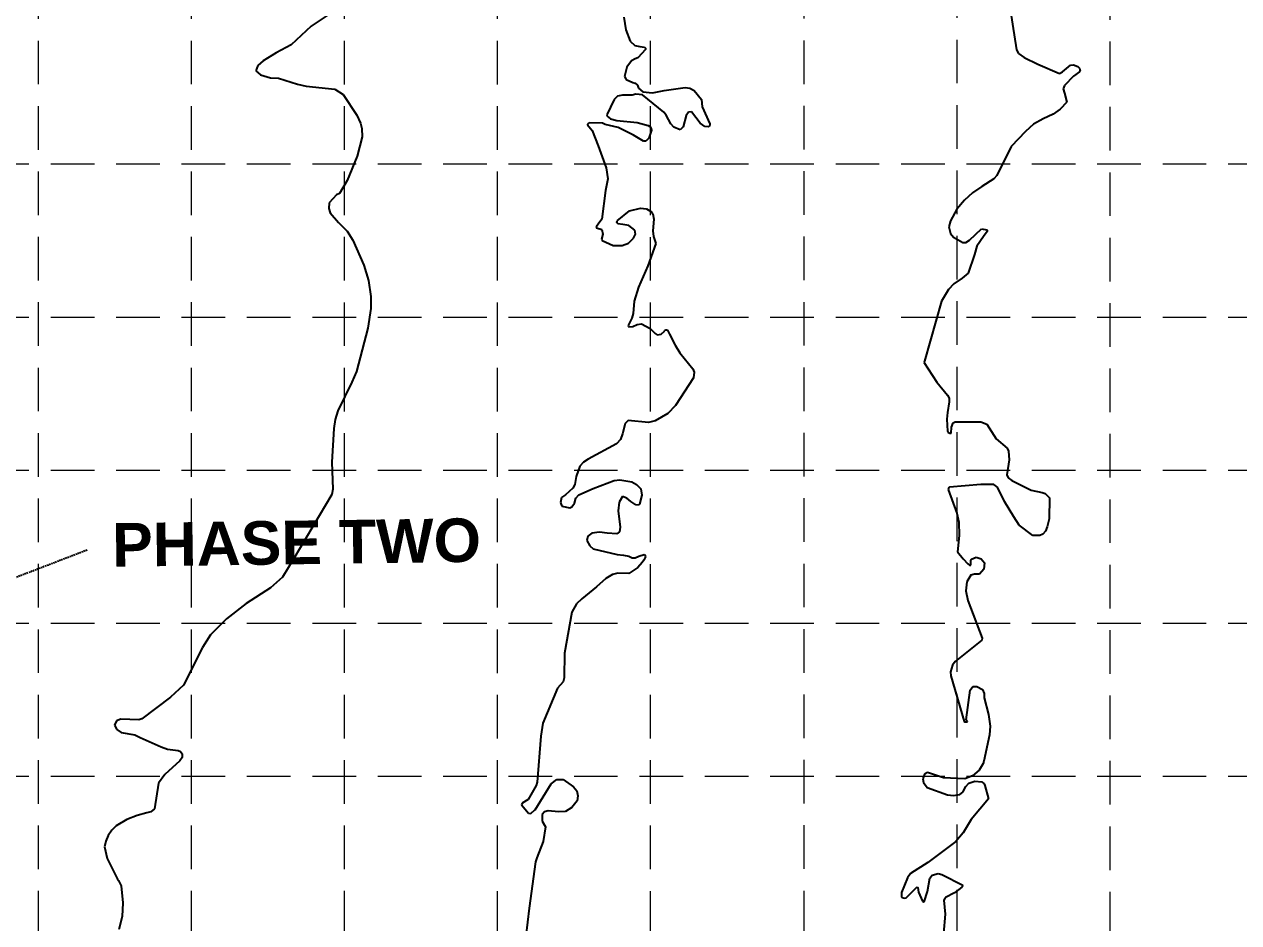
# Model space of a CAD drawing. Header units: inches. Extents: x 2520351 to 2523325, y 7106287 to 7111535.
# Drawn here: x 2521878.9 to 2522296.7, y 7107187.1 to 7107496.2 of the extents above; entities that cross this region are included whole.
import ezdxf

# ---------------------------------------------------------------- set-up
doc = ezdxf.new("R2010")
doc.units = ezdxf.units.IN
doc.header["$MEASUREMENT"] = 0
for name, pattern in [('DASHED', [0.75, 0.5, -0.25]), ('HIDDEN', [0.375, 0.25, -0.125]), ('XSITE-SC$0$DASHED1', [0.5, 0.375, -0.125])]:
    doc.linetypes.add(name, pattern=pattern)
for name, color, linetype in [('CONTOURS', 35, 'Continuous'), ('GRID', 254, 'DASHED'), ('XSITE-SC$0$PHASELINE', 6, 'XSITE-SC$0$DASHED1')]:
    doc.layers.add(name, color=color, linetype=linetype)
doc.styles.get("Standard").update_dxf_attribs({"font": 'ARIALBD.TTF'})

msp = doc.modelspace()

# ---------------------------------------------------------------- linework, layer by layer
at = {"layer": 'CONTOURS'}
for p, q in [((2522217.49, 7107505.19, 713), (2522220.22, 7107487.37, 713)), ((2521984.11, 7107499.89, 715), (2521977.6, 7107495.54, 715)), ((2522085.15, 7107498.65, 714), (2522085.88, 7107494.24, 714)), ((2521977.6, 7107495.54, 715), (2521970.79, 7107489.11, 715)), ((2522085.88, 7107494.24, 714), (2522087.35, 7107490.39, 714)), ((2521970.79, 7107489.11, 715), (2521965.56, 7107486.31, 715)), ((2522087.35, 7107490.39, 714), (2522088.99, 7107488.91, 714)), ((2522088.99, 7107488.91, 714), (2522090.64, 7107488.55, 714)), ((2522092.64, 7107487.48, 714), (2522090.03, 7107484.59, 714)), ((2522090.64, 7107488.55, 714), (2522092.3, 7107488.3, 714)), ((2522092.3, 7107488.3, 714), (2522092.63, 7107487.96, 714)), ((2522092.63, 7107487.96, 714), (2522092.64, 7107487.48, 714)), ((2521961.13, 7107483.58, 715), (2521959.31, 7107481.98, 715)), ((2521965.56, 7107486.31, 715), (2521961.13, 7107483.58, 715)), ((2522087.85, 7107483.54, 714), (2522086.22, 7107481.45, 714)), ((2522089.09, 7107484.24, 714), (2522087.85, 7107483.54, 714)), ((2522090.03, 7107484.59, 714), (2522089.09, 7107484.24, 714)), ((2522220.22, 7107487.37, 713), (2522220.99, 7107486.12, 713)), ((2522220.99, 7107486.12, 713), (2522222.89, 7107484.75, 713)), ((2522222.89, 7107484.75, 713), (2522227.57, 7107482.48, 713)), ((2521959.31, 7107481.98, 715), (2521958.58, 7107480.18, 715)), ((2521958.58, 7107480.18, 715), (2521960.18, 7107478.81, 715)), ((2522086.22, 7107481.45, 714), (2522085.44, 7107478.23, 714)), ((2522227.57, 7107482.48, 713), (2522235.05, 7107479.27, 713)), ((2522235.05, 7107479.27, 713), (2522236.07, 7107479.76, 713)), ((2522236.07, 7107479.76, 713), (2522238.81, 7107482.04, 713)), ((2522238.81, 7107482.04, 713), (2522239.9, 7107482.23, 713)), ((2522241.89, 7107479.75, 713), (2522239.81, 7107478.28, 713)), ((2522239.9, 7107482.23, 713), (2522241.4, 7107481.66, 713)), ((2522241.4, 7107481.66, 713), (2522241.91, 7107481.11, 713)), ((2522242.11, 7107480.15, 713), (2522241.89, 7107479.75, 713)), ((2522241.91, 7107481.11, 713), (2522242.11, 7107480.15, 713)), ((2521960.18, 7107478.81, 715), (2521963.67, 7107477.77, 715)), ((2521963.67, 7107477.77, 715), (2521966.36, 7107477.63, 715)), ((2521966.36, 7107477.63, 715), (2521972.9, 7107475.58, 715)), ((2521972.9, 7107475.58, 715), (2521975.85, 7107474.86, 715)), ((2522085.44, 7107478.23, 714), (2522086.01, 7107477.11, 714)), ((2522086.01, 7107477.11, 714), (2522088.28, 7107476.17, 714)), ((2522088.28, 7107476.17, 714), (2522089.03, 7107475.91, 714)), ((2522089.03, 7107475.91, 714), (2522089.84, 7107475.23, 714)), ((2522089.84, 7107475.23, 714), (2522090.22, 7107474.16, 714)), ((2522236.73, 7107475.1, 713), (2522236.35, 7107473.96, 713)), ((2522239.81, 7107478.28, 713), (2522236.73, 7107475.1, 713)), ((2521975.85, 7107474.86, 715), (2521985.71, 7107473.89, 715)), ((2521985.71, 7107473.89, 715), (2521988.58, 7107471.98, 715)), ((2521988.58, 7107471.98, 715), (2521993.38, 7107464.88, 715)), ((2522083.05, 7107471.46, 714), (2522081.89, 7107470.29, 714)), ((2522084.68, 7107471.81, 714), (2522083.05, 7107471.46, 714)), ((2522088.06, 7107471.78, 714), (2522084.68, 7107471.81, 714)), ((2522089.36, 7107472.16, 714), (2522088.06, 7107471.78, 714)), ((2522091.64, 7107471.92, 714), (2522089.36, 7107472.16, 714)), ((2522090.22, 7107474.16, 714), (2522091.7, 7107472.93, 714)), ((2522098.98, 7107465.91, 714), (2522091.64, 7107471.92, 714)), ((2522091.7, 7107472.93, 714), (2522095.09, 7107472.55, 714)), ((2522095.09, 7107472.55, 714), (2522099.05, 7107473.42, 714)), ((2522099.05, 7107473.42, 714), (2522106.26, 7107474.41, 714)), ((2522106.26, 7107474.41, 714), (2522107.9, 7107474.23, 714)), ((2522107.9, 7107474.23, 714), (2522109.33, 7107473.39, 714)), ((2522109.33, 7107473.39, 714), (2522111.87, 7107470.24, 714)), ((2522236.35, 7107473.96, 713), (2522236.73, 7107472.51, 713)), ((2522236.73, 7107472.51, 713), (2522237.61, 7107469.33, 713)), ((2522081.89, 7107470.29, 714), (2522079.28, 7107465.04, 714)), ((2522111.87, 7107470.24, 714), (2522112.1, 7107467.73, 714)), ((2522112.1, 7107467.73, 714), (2522114.8, 7107461.93, 714)), ((2522235.22, 7107466.91, 713), (2522232.87, 7107465.25, 713)), ((2522237.61, 7107469.33, 713), (2522235.22, 7107466.91, 713)), ((2521993.38, 7107464.88, 715), (2521994.63, 7107462.19, 715)), ((2522079.28, 7107465.04, 714), (2522079.39, 7107464.6, 714)), ((2522079.39, 7107464.6, 714), (2522080.59, 7107463.66, 714)), ((2522080.59, 7107463.66, 714), (2522082.75, 7107463.09, 714)), ((2522082.75, 7107463.09, 714), (2522089.71, 7107462.35, 714)), ((2522099.74, 7107464.89, 714), (2522098.98, 7107465.91, 714)), ((2522101.33, 7107461.95, 714), (2522099.74, 7107464.89, 714)), ((2522106.66, 7107464.74, 714), (2522105.64, 7107460.83, 714)), ((2522107.37, 7107465.9, 714), (2522106.66, 7107464.74, 714)), ((2522108.47, 7107466.01, 714), (2522107.37, 7107465.9, 714)), ((2522111.42, 7107462.17, 714), (2522108.47, 7107466.01, 714)), ((2522229.45, 7107463.58, 713), (2522226.15, 7107461.76, 713)), ((2522232.87, 7107465.25, 713), (2522229.45, 7107463.58, 713)), ((2521994.63, 7107462.19, 715), (2521995.1, 7107460.27, 715)), ((2521995.1, 7107460.27, 715), (2521995.16, 7107457.43, 715)), ((2522072.73, 7107461.83, 714), (2522072.72, 7107461.53, 714)), ((2522072.72, 7107461.53, 714), (2522074.31, 7107459.63, 714)), ((2522072.94, 7107462.06, 714), (2522072.73, 7107461.83, 714)), ((2522073.29, 7107462.22, 714), (2522072.94, 7107462.06, 714)), ((2522077.87, 7107462.09, 714), (2522073.29, 7107462.22, 714)), ((2522074.31, 7107459.63, 714), (2522076.3, 7107454.4, 714)), ((2522078.71, 7107461.65, 714), (2522077.87, 7107462.09, 714)), ((2522083.18, 7107460.64, 714), (2522078.71, 7107461.65, 714)), ((2522088.56, 7107457.99, 714), (2522083.18, 7107460.64, 714)), ((2522089.71, 7107462.35, 714), (2522093.6, 7107461.35, 714)), ((2522093.6, 7107461.35, 714), (2522094.45, 7107460.76, 714)), ((2522094.74, 7107459.77, 714), (2522093.79, 7107456.95, 714)), ((2522094.45, 7107460.76, 714), (2522094.74, 7107459.77, 714)), ((2522102.43, 7107460.79, 714), (2522101.33, 7107461.95, 714)), ((2522104.59, 7107459.82, 714), (2522102.43, 7107460.79, 714)), ((2522105.64, 7107460.83, 714), (2522104.59, 7107459.82, 714)), ((2522113.04, 7107460.99, 714), (2522111.42, 7107462.17, 714)), ((2522114.22, 7107460.85, 714), (2522113.04, 7107460.99, 714)), ((2522114.78, 7107461.33, 714), (2522114.22, 7107460.85, 714)), ((2522114.8, 7107461.93, 714), (2522114.78, 7107461.33, 714)), ((2522223.3, 7107459.3, 713), (2522218.47, 7107454.13, 713)), ((2522226.15, 7107461.76, 713), (2522223.3, 7107459.3, 713)), ((2521995.16, 7107457.43, 715), (2521993.49, 7107450.75, 715)), ((2522076.3, 7107454.4, 714), (2522079.12, 7107446.72, 714)), ((2522091.98, 7107455.9, 714), (2522088.56, 7107457.99, 714)), ((2522092.76, 7107455.98, 714), (2522091.98, 7107455.9, 714)), ((2522093.79, 7107456.95, 714), (2522092.76, 7107455.98, 714)), ((2522218.47, 7107454.13, 713), (2522213.47, 7107444.14, 713)), ((2521993.49, 7107450.75, 715), (2521989.95, 7107442.45, 715)), ((2522079.12, 7107446.72, 714), (2522079.7, 7107443.04, 714)), ((2521989.95, 7107442.45, 715), (2521987.32, 7107437.93, 715)), ((2522079.7, 7107443.04, 714), (2522078.87, 7107438.93, 714)), ((2522212.47, 7107442.98, 713), (2522208.32, 7107440.38, 713)), ((2522213.47, 7107444.14, 713), (2522212.47, 7107442.98, 713)), ((2521986.39, 7107437.45, 715), (2521983.8, 7107434.76, 715)), ((2521987.32, 7107437.93, 715), (2521986.39, 7107437.45, 715)), ((2522078.87, 7107438.93, 714), (2522077.61, 7107429.16, 714)), ((2522205.14, 7107438.23, 713), (2522202.33, 7107435.61, 713)), ((2522208.32, 7107440.38, 713), (2522205.14, 7107438.23, 713)), ((2521983.8, 7107434.76, 715), (2521983.67, 7107432.73, 715)), ((2522202.33, 7107435.61, 713), (2522199.68, 7107432.59, 713)), ((2521983.67, 7107432.73, 715), (2521984.18, 7107431.25, 715)), ((2521984.18, 7107431.25, 715), (2521987.01, 7107427.98, 715)), ((2522077.61, 7107429.16, 714), (2522076.36, 7107427.43, 714)), ((2522082.92, 7107428.49, 714), (2522087.13, 7107431.94, 714)), ((2522087.13, 7107431.94, 714), (2522090.92, 7107432.89, 714)), ((2522090.92, 7107432.89, 714), (2522092.92, 7107432.64, 714)), ((2522092.92, 7107432.64, 714), (2522094.64, 7107431.63, 714)), ((2522094.64, 7107431.63, 714), (2522095.2, 7107430.92, 714)), ((2522095.54, 7107429.07, 714), (2522095.14, 7107425.16, 714)), ((2522095.2, 7107430.92, 714), (2522095.54, 7107429.07, 714)), ((2522199.68, 7107432.59, 713), (2522197.56, 7107428.56, 713)), ((2521987.01, 7107427.98, 715), (2521990.01, 7107424.98, 715)), ((2521990.01, 7107424.98, 715), (2521991.96, 7107421.88, 715)), ((2522075.72, 7107426.58, 714), (2522075.67, 7107426.41, 714)), ((2522075.67, 7107426.41, 714), (2522075.68, 7107426.28, 714)), ((2522075.68, 7107426.28, 714), (2522075.77, 7107426.17, 714)), ((2522076.36, 7107427.43, 714), (2522075.72, 7107426.58, 714)), ((2522075.77, 7107426.17, 714), (2522077.63, 7107425.6, 714)), ((2522077.63, 7107425.6, 714), (2522077.98, 7107423.92, 714)), ((2522082.76, 7107427.95, 714), (2522082.92, 7107428.49, 714)), ((2522083.13, 7107427.52, 714), (2522082.76, 7107427.95, 714)), ((2522084.88, 7107427.25, 714), (2522083.13, 7107427.52, 714)), ((2522086.95, 7107426.98, 714), (2522084.88, 7107427.25, 714)), ((2522088.93, 7107425.29, 714), (2522086.95, 7107426.98, 714)), ((2522089.18, 7107423.96, 714), (2522088.93, 7107425.29, 714)), ((2522095.14, 7107425.16, 714), (2522095.39, 7107423.21, 714)), ((2522197.56, 7107428.56, 713), (2522196.96, 7107426.45, 713)), ((2522196.96, 7107426.45, 713), (2522197.5, 7107424.21, 713)), ((2522204.12, 7107421.93, 713), (2522208.16, 7107425.76, 713)), ((2522208.16, 7107425.76, 713), (2522209.99, 7107425.47, 713)), ((2522210.21, 7107424.87, 713), (2522208.92, 7107423.11, 713)), ((2522209.99, 7107425.47, 713), (2522210.21, 7107425.21, 713)), ((2522210.21, 7107425.21, 713), (2522210.21, 7107424.87, 713)), ((2521991.96, 7107421.88, 715), (2521995.7, 7107413.33, 715)), ((2522077.98, 7107423.92, 714), (2522077.55, 7107422.28, 714)), ((2522077.55, 7107422.28, 714), (2522077.73, 7107421.82, 714)), ((2522077.73, 7107421.82, 714), (2522081.55, 7107420.07, 714)), ((2522084.55, 7107420.06, 714), (2522086.83, 7107420.85, 714)), ((2522086.83, 7107420.85, 714), (2522088.53, 7107422.57, 714)), ((2522088.53, 7107422.57, 714), (2522089.18, 7107423.96, 714)), ((2522096.22, 7107420.71, 714), (2522093.48, 7107413.09, 714)), ((2522095.39, 7107423.21, 714), (2522096.22, 7107420.71, 714)), ((2522197.5, 7107424.21, 713), (2522198.59, 7107422.96, 713)), ((2522198.59, 7107422.96, 713), (2522201.79, 7107421.09, 713)), ((2522201.79, 7107421.09, 713), (2522202.78, 7107421.1, 713)), ((2522202.78, 7107421.1, 713), (2522204.12, 7107421.93, 713)), ((2522208.92, 7107423.11, 713), (2522206.59, 7107419.81, 713)), ((2522081.55, 7107420.07, 714), (2522084.55, 7107420.06, 714)), ((2522205.78, 7107416.95, 713), (2522203.57, 7107410.56, 713)), ((2522206.59, 7107419.81, 713), (2522205.78, 7107416.95, 713)), ((2521995.7, 7107413.33, 715), (2521997.34, 7107407.98, 715)), ((2522093.48, 7107413.09, 714), (2522090.28, 7107405.73, 714)), ((2522201.59, 7107408.78, 713), (2522198.72, 7107406.84, 713)), ((2522203.57, 7107410.56, 713), (2522201.59, 7107408.78, 713)), ((2521997.34, 7107407.98, 715), (2521998.16, 7107402.46, 715)), ((2522090.28, 7107405.73, 714), (2522088.75, 7107400.96, 714)), ((2522196.89, 7107404.97, 713), (2522194.41, 7107400.86, 713)), ((2522198.72, 7107406.84, 713), (2522196.89, 7107404.97, 713)), ((2521998.16, 7107402.46, 715), (2521998.17, 7107398.39, 715)), ((2522088.75, 7107400.96, 714), (2522088.35, 7107396.67, 714)), ((2522194.41, 7107400.86, 713), (2522188.6, 7107380.3, 713)), ((2521998.17, 7107398.39, 715), (2521997.12, 7107391.62, 715)), ((2522088.35, 7107396.67, 714), (2522087.98, 7107395.1, 714)), ((2521997.12, 7107391.62, 715), (2521993.17, 7107376.71, 715)), ((2522086.74, 7107392.77, 714), (2522086.69, 7107392.47, 714)), ((2522086.69, 7107392.47, 714), (2522086.74, 7107392.23, 714)), ((2522087.98, 7107395.1, 714), (2522086.74, 7107392.77, 714)), ((2522086.74, 7107392.23, 714), (2522086.94, 7107392.09, 714)), ((2522086.94, 7107392.09, 714), (2522088.26, 7107392.17, 714)), ((2522088.26, 7107392.17, 714), (2522089.77, 7107392.89, 714)), ((2522089.77, 7107392.89, 714), (2522091.23, 7107393.16, 714)), ((2522091.23, 7107393.16, 714), (2522094.2, 7107391.55, 714)), ((2522094.2, 7107391.55, 714), (2522095.94, 7107389.84, 714)), ((2522095.94, 7107389.84, 714), (2522096.66, 7107389.34, 714)), ((2522096.66, 7107389.34, 714), (2522097.99, 7107389.57, 714)), ((2522097.99, 7107389.57, 714), (2522099.17, 7107390.63, 714)), ((2522099.17, 7107390.63, 714), (2522099.22, 7107390.68, 714)), ((2522099.22, 7107390.68, 714), (2522099.26, 7107390.72, 714)), ((2522099.26, 7107390.72, 714), (2522099.31, 7107390.76, 714)), ((2522099.31, 7107390.76, 714), (2522099.66, 7107390.99, 714)), ((2522099.66, 7107390.99, 714), (2522100.03, 7107391.05, 714)), ((2522100.03, 7107391.05, 714), (2522100.19, 7107390.95, 714)), ((2522100.19, 7107390.95, 714), (2522100.86, 7107389.52, 714)), ((2522100.86, 7107389.52, 714), (2522102.81, 7107385.75, 714)), ((2522102.81, 7107385.75, 714), (2522104.48, 7107383.1, 714)), ((2522104.48, 7107383.1, 714), (2522108.96, 7107377.6, 714)), ((2522188.46, 7107380.03, 713), (2522188.43, 7107379.91, 713)), ((2522188.43, 7107379.91, 713), (2522192.84, 7107373.04, 713)), ((2522188.5, 7107380.12, 713), (2522188.46, 7107380.03, 713)), ((2522188.6, 7107380.3, 713), (2522188.5, 7107380.12, 713)), ((2521993.17, 7107376.71, 715), (2521991.6, 7107372.99, 715)), ((2522108.96, 7107377.6, 714), (2522109.37, 7107376.51, 714)), ((2522109.37, 7107376.51, 714), (2522109.16, 7107374.55, 714)), ((2521991.6, 7107372.99, 715), (2521986.82, 7107363.14, 715)), ((2522109.16, 7107374.55, 714), (2522103, 7107365.02, 714)), ((2522192.84, 7107373.04, 713), (2522196.51, 7107368.59, 713)), ((2522196.51, 7107368.59, 713), (2522197.07, 7107367.51, 713)), ((2522197.07, 7107367.51, 713), (2522197.14, 7107366.29, 713)), ((2521986.82, 7107363.14, 715), (2521986.32, 7107361.66, 715)), ((2522100.26, 7107362.26, 714), (2522095.97, 7107359.7, 714)), ((2522103, 7107365.02, 714), (2522100.26, 7107362.26, 714)), ((2522196.51, 7107362.65, 713), (2522196.27, 7107360.29, 713)), ((2522197.14, 7107366.29, 713), (2522196.51, 7107362.65, 713)), ((2521985.91, 7107360.16, 715), (2521985.47, 7107357.09, 715)), ((2521986.32, 7107361.66, 715), (2521985.91, 7107360.16, 715)), ((2522085.65, 7107358.83, 714), (2522084.71, 7107355.3, 714)), ((2522086.65, 7107359.84, 714), (2522085.65, 7107358.83, 714)), ((2522093.7, 7107359.13, 714), (2522086.65, 7107359.84, 714)), ((2522095.97, 7107359.7, 714), (2522093.7, 7107359.13, 714)), ((2522196.27, 7107360.29, 713), (2522196.54, 7107356.15, 713)), ((2522197.85, 7107357.52, 713), (2522198.49, 7107359, 713)), ((2522198.49, 7107359, 713), (2522199.15, 7107359.39, 713)), ((2522199.15, 7107359.39, 713), (2522208.03, 7107359.45, 713)), ((2522208.03, 7107359.45, 713), (2522210.02, 7107358.54, 713)), ((2522210.02, 7107358.54, 713), (2522213.22, 7107353.58, 713)), ((2521985.47, 7107357.09, 715), (2521984.71, 7107345.51, 715)), ((2522084.71, 7107355.3, 714), (2522084.05, 7107353.27, 714)), ((2522196.54, 7107356.15, 713), (2522196.76, 7107355.69, 713)), ((2522196.76, 7107355.69, 713), (2522197.66, 7107355.43, 713)), ((2522197.66, 7107355.43, 713), (2522197.78, 7107355.47, 713)), ((2522197.78, 7107355.47, 713), (2522197.85, 7107357.52, 713)), ((2522082.65, 7107351.78, 714), (2522072.91, 7107346.51, 714)), ((2522084.05, 7107353.27, 714), (2522082.65, 7107351.78, 714)), ((2522213.22, 7107353.58, 713), (2522217.01, 7107350.31, 713)), ((2522217.01, 7107350.31, 713), (2522217.5, 7107349.25, 713)), ((2521984.71, 7107345.51, 715), (2521985.07, 7107336.21, 715)), ((2522071.26, 7107345.52, 714), (2522070.05, 7107344.16, 714)), ((2522072.91, 7107346.51, 714), (2522071.26, 7107345.52, 714)), ((2522217.75, 7107346.34, 713), (2522216.91, 7107341.15, 713)), ((2522217.5, 7107349.25, 713), (2522217.75, 7107346.34, 713)), ((2522070.05, 7107344.16, 714), (2522068.73, 7107340.64, 714)), ((2522068.34, 7107337.79, 714), (2522067.66, 7107336.57, 714)), ((2522068.73, 7107340.64, 714), (2522068.34, 7107337.79, 714)), ((2522074.66, 7107336.51, 714), (2522081.89, 7107339.17, 714)), ((2522081.89, 7107339.17, 714), (2522083.84, 7107339.48, 714)), ((2522083.84, 7107339.48, 714), (2522087.88, 7107338.75, 714)), ((2522087.88, 7107338.75, 714), (2522089.58, 7107337.87, 714)), ((2522089.58, 7107337.87, 714), (2522091.07, 7107336.31, 714)), ((2522208, 7107337.87, 713), (2522197.18, 7107336.88, 713)), ((2522212.44, 7107337.83, 713), (2522208, 7107337.87, 713)), ((2522213.68, 7107336.89, 713), (2522212.44, 7107337.83, 713)), ((2522216.91, 7107341.15, 713), (2522217.43, 7107340.16, 713)), ((2522217.43, 7107340.16, 713), (2522218.61, 7107339.27, 713)), ((2522218.61, 7107339.27, 713), (2522225.32, 7107335.9, 713)), ((2521984.73, 7107334.41, 715), (2521971.62, 7107312.41, 715)), ((2521985.07, 7107336.21, 715), (2521984.73, 7107334.41, 715)), ((2522063.74, 7107333.33, 714), (2522063.4, 7107331.67, 714)), ((2522065.11, 7107334.33, 714), (2522063.74, 7107333.33, 714)), ((2522067.66, 7107336.57, 714), (2522065.11, 7107334.33, 714)), ((2522068.19, 7107331.4, 714), (2522068.62, 7107333.16, 714)), ((2522068.62, 7107333.16, 714), (2522069.66, 7107334.33, 714)), ((2522069.66, 7107334.33, 714), (2522074.66, 7107336.51, 714)), ((2522084.67, 7107333.66, 714), (2522083.52, 7107331.71, 714)), ((2522086.23, 7107333.08, 714), (2522084.67, 7107333.66, 714)), ((2522087.54, 7107332.02, 714), (2522086.23, 7107333.08, 714)), ((2522091.36, 7107334.16, 714), (2522090.62, 7107331.07, 714)), ((2522091.07, 7107336.31, 714), (2522091.36, 7107334.16, 714)), ((2522196.84, 7107336.45, 713), (2522196.71, 7107336.08, 713)), ((2522196.71, 7107336.08, 713), (2522199.78, 7107327.95, 713)), ((2522197.04, 7107336.84, 713), (2522196.84, 7107336.45, 713)), ((2522197.18, 7107336.88, 713), (2522197.04, 7107336.84, 713)), ((2522216.13, 7107331.95, 713), (2522213.68, 7107336.89, 713)), ((2522225.32, 7107335.9, 713), (2522229.07, 7107335.13, 713)), ((2522229.07, 7107335.13, 713), (2522230.07, 7107334.77, 713)), ((2522230.07, 7107334.77, 713), (2522231.56, 7107333.2, 713)), ((2522231.56, 7107333.2, 713), (2522231.48, 7107325.98, 713)), ((2522063.4, 7107331.67, 714), (2522063.9, 7107330.35, 714)), ((2522063.9, 7107330.35, 714), (2522066.61, 7107329.84, 714)), ((2522066.61, 7107329.84, 714), (2522067.31, 7107330.1, 714)), ((2522067.31, 7107330.1, 714), (2522068.19, 7107331.4, 714)), ((2522083.52, 7107331.71, 714), (2522083.24, 7107328.76, 714)), ((2522083.24, 7107328.76, 714), (2522083.96, 7107323.17, 714)), ((2522089.28, 7107330.83, 714), (2522087.54, 7107332.02, 714)), ((2522090.27, 7107330.77, 714), (2522089.28, 7107330.83, 714)), ((2522090.62, 7107331.07, 714), (2522090.27, 7107330.77, 714)), ((2522219.29, 7107326.7, 713), (2522216.13, 7107331.95, 713)), ((2522199.78, 7107327.95, 713), (2522200.37, 7107324.93, 713)), ((2522200.37, 7107324.93, 713), (2522200.52, 7107320.34, 713)), ((2522221.17, 7107323.81, 713), (2522219.29, 7107326.7, 713)), ((2522231.48, 7107325.98, 713), (2522230.8, 7107323.28, 713)), ((2522074.2, 7107321.09, 714), (2522072.81, 7107320.06, 714)), ((2522076.76, 7107321.47, 714), (2522074.2, 7107321.09, 714)), ((2522079.48, 7107321.05, 714), (2522076.76, 7107321.47, 714)), ((2522082.77, 7107320.84, 714), (2522079.48, 7107321.05, 714)), ((2522083.64, 7107321.54, 714), (2522082.77, 7107320.84, 714)), ((2522083.96, 7107323.17, 714), (2522083.64, 7107321.54, 714)), ((2522225.91, 7107320.25, 713), (2522221.17, 7107323.81, 713)), ((2522229.27, 7107320.78, 713), (2522228.32, 7107320.27, 713)), ((2522230.19, 7107321.77, 713), (2522229.27, 7107320.78, 713)), ((2522230.8, 7107323.28, 713), (2522230.19, 7107321.77, 713)), ((2522072.81, 7107320.06, 714), (2522072.47, 7107318.61, 714)), ((2522072.47, 7107318.61, 714), (2522073.5, 7107316.73, 714)), ((2522073.5, 7107316.73, 714), (2522074.64, 7107315.69, 714)), ((2522200.52, 7107320.34, 713), (2522199.98, 7107314.63, 713)), ((2522228.32, 7107320.27, 713), (2522225.91, 7107320.25, 713)), ((2521971.62, 7107312.41, 715), (2521967.74, 7107305.95, 715)), ((2522074.64, 7107315.69, 714), (2522082.88, 7107313.75, 714)), ((2522082.88, 7107313.75, 714), (2522085.08, 7107313.56, 714)), ((2522085.08, 7107313.56, 714), (2522086.94, 7107313.14, 714)), ((2522086.94, 7107313.14, 714), (2522088.1, 7107312.59, 714)), ((2522088.1, 7107312.59, 714), (2522089.06, 7107312.58, 714)), ((2522089.06, 7107312.58, 714), (2522090.34, 7107313.16, 714)), ((2522090.34, 7107313.16, 714), (2522092.23, 7107313.77, 714)), ((2522092.59, 7107312.99, 714), (2522092.07, 7107311.77, 714)), ((2522092.23, 7107313.77, 714), (2522092.45, 7107313.67, 714)), ((2522092.45, 7107313.67, 714), (2522092.59, 7107312.99, 714)), ((2522199.98, 7107314.63, 713), (2522201.86, 7107312.3, 713)), ((2522201.86, 7107312.3, 713), (2522203.46, 7107310.51, 713)), ((2522204.5, 7107311.72, 713), (2522204.8, 7107312.1, 713)), ((2522204.8, 7107312.1, 713), (2522206.34, 7107312.88, 713)), ((2522206.34, 7107312.88, 713), (2522208.14, 7107312.3, 713)), ((2522208.14, 7107312.3, 713), (2522209.21, 7107310.86, 713)), ((2522089.94, 7107309.31, 714), (2522086.93, 7107307.2, 714)), ((2522091.54, 7107311.04, 714), (2522089.94, 7107309.31, 714)), ((2522092.07, 7107311.77, 714), (2522091.54, 7107311.04, 714)), ((2522203.46, 7107310.51, 713), (2522204.09, 7107310.08, 713)), ((2522204.09, 7107310.08, 713), (2522204.38, 7107310.05, 713)), ((2522204.38, 7107310.05, 713), (2522204.49, 7107310.13, 713)), ((2522204.49, 7107310.13, 713), (2522204.58, 7107310.26, 713)), ((2522204.58, 7107310.26, 713), (2522204.5, 7107311.72, 713)), ((2522209.06, 7107308.73, 713), (2522207.5, 7107306.96, 713)), ((2522209.21, 7107310.86, 713), (2522209.06, 7107308.73, 713)), ((2521967.74, 7107305.95, 715), (2521963.69, 7107302.29, 715)), ((2522079.02, 7107305.45, 714), (2522075.76, 7107302.66, 714)), ((2522081.29, 7107306.89, 714), (2522079.02, 7107305.45, 714)), ((2522083.15, 7107307.38, 714), (2522081.29, 7107306.89, 714)), ((2522086.93, 7107307.2, 714), (2522083.15, 7107307.38, 714)), ((2522203.12, 7107304.34, 713), (2522202.78, 7107301.27, 713)), ((2522204.56, 7107306.68, 713), (2522203.12, 7107304.34, 713)), ((2522205.77, 7107306.97, 713), (2522204.56, 7107306.68, 713)), ((2522207.5, 7107306.96, 713), (2522205.77, 7107306.97, 713)), ((2521963.69, 7107302.29, 715), (2521955.22, 7107296.86, 715)), ((2522075.76, 7107302.66, 714), (2522070.7, 7107298.5, 714)), ((2522202.78, 7107301.27, 713), (2522203.46, 7107297.95, 713)), ((2521955.22, 7107296.86, 715), (2521948.45, 7107291.64, 715)), ((2522068.91, 7107296.76, 714), (2522067.27, 7107293.89, 714)), ((2522070.7, 7107298.5, 714), (2522068.91, 7107296.76, 714)), ((2522203.46, 7107297.95, 713), (2522208.41, 7107284.96, 713)), ((2521948.45, 7107291.64, 715), (2521942.99, 7107286.09, 715)), ((2522067.27, 7107293.89, 714), (2522064.79, 7107279.85, 714)), ((2521942.99, 7107286.09, 715), (2521940.19, 7107281.73, 715)), ((2522208.27, 7107284.32, 713), (2522199.21, 7107276.9, 713)), ((2522208.41, 7107284.96, 713), (2522208.27, 7107284.32, 713)), ((2521940.19, 7107281.73, 715), (2521933.68, 7107268.75, 715)), ((2522064.79, 7107279.85, 714), (2522064.68, 7107271.33, 714)), ((2522198.18, 7107275.68, 713), (2522197.59, 7107273.35, 713)), ((2522199.21, 7107276.9, 713), (2522198.18, 7107275.68, 713)), ((2522064.68, 7107271.33, 714), (2522064.3, 7107270.01, 714)), ((2522197.59, 7107273.35, 713), (2522197.64, 7107272.06, 713)), ((2522197.64, 7107272.06, 713), (2522202.3, 7107256.34, 713)), ((2521933.68, 7107268.75, 715), (2521929.29, 7107264.65, 715)), ((2522062.36, 7107267.82, 714), (2522057.35, 7107255.71, 714)), ((2522064.3, 7107270.01, 714), (2522062.36, 7107267.82, 714)), ((2522202.97, 7107256.84, 713), (2522204.35, 7107267.14, 713)), ((2522204.35, 7107267.14, 713), (2522205.19, 7107268.35, 713)), ((2522205.19, 7107268.35, 713), (2522206.66, 7107268.38, 713)), ((2522206.66, 7107268.38, 713), (2522208.55, 7107267.31, 713)), ((2522208.55, 7107267.31, 713), (2522209.11, 7107265.89, 713)), ((2521929.29, 7107264.65, 715), (2521919.36, 7107257.22, 715)), ((2522209.11, 7107265.89, 713), (2522209.14, 7107264.44, 713)), ((2522209.14, 7107264.44, 713), (2522210.64, 7107258.68, 713)), ((2522210.64, 7107258.68, 713), (2522211.17, 7107254.72, 713)), ((2521910.65, 7107256.5, 715), (2521910.01, 7107255.1, 715)), ((2521910.01, 7107255.1, 715), (2521910.78, 7107253.61, 715)), ((2521912.1, 7107257.08, 715), (2521910.65, 7107256.5, 715)), ((2521910.78, 7107253.61, 715), (2521912.23, 7107252.5, 715)), ((2521918.36, 7107256.89, 715), (2521912.1, 7107257.08, 715)), ((2521919.36, 7107257.22, 715), (2521918.36, 7107256.89, 715)), ((2522057.35, 7107255.71, 714), (2522056.65, 7107251.25, 714)), ((2522202.3, 7107256.34, 713), (2522202.46, 7107256.22, 713)), ((2522202.46, 7107256.22, 713), (2522203.31, 7107256.15, 713)), ((2522203.16, 7107256.54, 713), (2522202.97, 7107256.84, 713)), ((2522203.36, 7107256.26, 713), (2522203.16, 7107256.54, 713)), ((2522203.31, 7107256.15, 713), (2522203.36, 7107256.19, 713)), ((2522203.36, 7107256.19, 713), (2522203.36, 7107256.26, 713)), ((2522211.17, 7107254.72, 713), (2522211.02, 7107251.67, 713)), ((2521912.23, 7107252.5, 715), (2521916.95, 7107251.73, 715)), ((2521916.95, 7107251.73, 715), (2521918.75, 7107250.84, 715)), ((2521918.75, 7107250.84, 715), (2521926.04, 7107247.6, 715)), ((2522056.65, 7107251.25, 714), (2522055.33, 7107235.4, 714)), ((2522211.02, 7107251.67, 713), (2522209, 7107242.62, 713)), ((2521926.04, 7107247.6, 715), (2521928.23, 7107246.82, 715)), ((2521928.23, 7107246.82, 715), (2521931.82, 7107246.28, 715)), ((2521931.82, 7107246.28, 715), (2521932.66, 7107245.95, 715)), ((2521932.66, 7107245.95, 715), (2521933.23, 7107245.15, 715)), ((2521933.23, 7107245.15, 715), (2521933.22, 7107243.87, 715)), ((2521932.46, 7107242.72, 715), (2521927.33, 7107238.06, 715)), ((2521933.22, 7107243.87, 715), (2521932.46, 7107242.72, 715)), ((2522208.79, 7107241.87, 713), (2522207.45, 7107239.57, 713)), ((2522209, 7107242.62, 713), (2522208.79, 7107241.87, 713)), ((2521927.33, 7107238.06, 715), (2521925.08, 7107235.09, 715)), ((2522188.56, 7107238.23, 713), (2522188.06, 7107236.61, 713)), ((2522189.58, 7107238.72, 713), (2522188.56, 7107238.23, 713)), ((2522195.12, 7107236.89, 713), (2522189.58, 7107238.72, 713)), ((2522202.46, 7107236.53, 713), (2522195.12, 7107236.89, 713)), ((2522205.17, 7107237.64, 713), (2522202.46, 7107236.53, 713)), ((2522207.45, 7107239.57, 713), (2522205.17, 7107237.64, 713)), ((2521925.08, 7107235.09, 715), (2521923.74, 7107226.32, 715)), ((2522055.07, 7107234.3, 714), (2522052.23, 7107229.51, 714)), ((2522054.64, 7107225.97, 714), (2522060.13, 7107234.92, 714)), ((2522055.33, 7107235.4, 714), (2522055.07, 7107234.3, 714)), ((2522060.13, 7107234.92, 714), (2522062.11, 7107236.36, 714)), ((2522062.11, 7107236.36, 714), (2522064.28, 7107236.37, 714)), ((2522064.28, 7107236.37, 714), (2522067.83, 7107233.82, 714)), ((2522067.83, 7107233.82, 714), (2522068.96, 7107232.48, 714)), ((2522188.06, 7107236.61, 713), (2522188.29, 7107235.27, 713)), ((2522188.29, 7107235.27, 713), (2522189.55, 7107233.6, 713)), ((2522189.55, 7107233.6, 713), (2522196.52, 7107231.03, 713)), ((2522201.78, 7107232, 713), (2522202.79, 7107234, 713)), ((2522202.79, 7107234, 713), (2522203.88, 7107235.04, 713)), ((2522203.88, 7107235.04, 713), (2522205.97, 7107235.8, 713)), ((2522205.97, 7107235.8, 713), (2522208.31, 7107235.57, 713)), ((2522208.31, 7107235.57, 713), (2522209.1, 7107234.86, 713)), ((2522209.1, 7107234.86, 713), (2522209.34, 7107234.34, 713)), ((2522209.34, 7107234.34, 713), (2522210.63, 7107229.66, 713)), ((2522052.23, 7107229.51, 714), (2522050.25, 7107228.23, 714)), ((2522069.08, 7107229.02, 714), (2522067.3, 7107226.69, 714)), ((2522068.96, 7107232.48, 714), (2522069.39, 7107230.78, 714)), ((2522069.39, 7107230.78, 714), (2522069.08, 7107229.02, 714)), ((2522196.52, 7107231.03, 713), (2522198.53, 7107230.83, 713)), ((2522198.53, 7107230.83, 713), (2522200.75, 7107231.18, 713)), ((2522200.75, 7107231.18, 713), (2522201.78, 7107232, 713)), ((2522210.63, 7107229.66, 713), (2522204.68, 7107222.56, 713)), ((2521921.11, 7107224.87, 715), (2521917.8, 7107224.02, 715)), ((2521922.43, 7107225.2, 715), (2521921.11, 7107224.87, 715)), ((2521923.74, 7107226.32, 715), (2521922.43, 7107225.2, 715)), ((2522050.25, 7107228.23, 714), (2522049.92, 7107227.64, 714)), ((2522049.92, 7107227.64, 714), (2522052.35, 7107224.72, 714)), ((2522052.35, 7107224.72, 714), (2522053.24, 7107224.69, 714)), ((2522053.24, 7107224.69, 714), (2522054.6, 7107225.89, 714)), ((2522054.6, 7107225.89, 714), (2522054.64, 7107225.97, 714)), ((2522057.84, 7107225.2, 714), (2522057.06, 7107224.26, 714)), ((2522059.2, 7107225.62, 714), (2522057.84, 7107225.2, 714)), ((2522062.65, 7107225.28, 714), (2522059.2, 7107225.62, 714)), ((2522065.16, 7107225.38, 714), (2522062.65, 7107225.28, 714)), ((2522067.3, 7107226.69, 714), (2522065.16, 7107225.38, 714)), ((2521910.54, 7107220.42, 715), (2521909.05, 7107218.88, 715)), ((2521914.26, 7107222.63, 715), (2521910.54, 7107220.42, 715)), ((2521917.8, 7107224.02, 715), (2521914.26, 7107222.63, 715)), ((2522057.06, 7107224.26, 714), (2522057.04, 7107221.98, 714)), ((2522057.04, 7107221.98, 714), (2522058.19, 7107220.03, 714)), ((2522204.68, 7107222.56, 713), (2522201.86, 7107218.06, 713)), ((2521907.74, 7107217.12, 715), (2521906.96, 7107215.18, 715)), ((2521909.05, 7107218.88, 715), (2521907.74, 7107217.12, 715)), ((2522058.19, 7107220.03, 714), (2522057.47, 7107215.06, 714)), ((2522201.86, 7107218.06, 713), (2522199.39, 7107215.04, 713)), ((2521906.96, 7107215.18, 715), (2521906.57, 7107213.21, 715)), ((2521906.57, 7107213.21, 715), (2521907.43, 7107209.22, 715)), ((2522057.47, 7107215.06, 714), (2522055.26, 7107209.41, 714)), ((2522199.39, 7107215.04, 713), (2522189.72, 7107207.8, 713)), ((2521907.43, 7107209.22, 715), (2521910.96, 7107202.12, 715)), ((2522054.75, 7107207.99, 714), (2522052.64, 7107192.04, 714)), ((2522055.26, 7107209.41, 714), (2522054.75, 7107207.99, 714)), ((2522189.72, 7107207.8, 713), (2522183.78, 7107204.03, 713)), ((2522183.78, 7107204.03, 713), (2522182.75, 7107202.47, 713)), ((2522190.46, 7107202.41, 713), (2522191.27, 7107203.42, 713)), ((2522191.27, 7107203.42, 713), (2522193.25, 7107204, 713)), ((2522193.25, 7107204, 713), (2522194.62, 7107203.65, 713)), ((2522194.62, 7107203.65, 713), (2522201.76, 7107199.98, 713)), ((2521910.96, 7107202.12, 715), (2521911.39, 7107201.57, 715)), ((2521911.39, 7107201.57, 715), (2521912.29, 7107199.75, 715)), ((2521912.29, 7107199.75, 715), (2521912.85, 7107193.95, 715)), ((2522182.75, 7107202.47, 713), (2522180.64, 7107197.5, 713)), ((2522182.28, 7107195.65, 713), (2522186.09, 7107199.38, 713)), ((2522186.09, 7107199.38, 713), (2522186.21, 7107199.37, 713)), ((2522186.21, 7107199.37, 713), (2522186.33, 7107199.19, 713)), ((2522189.66, 7107197.81, 713), (2522190.46, 7107202.41, 713)), ((2522201.46, 7107199.28, 713), (2522198.97, 7107197.33, 713)), ((2522201.76, 7107199.98, 713), (2522201.46, 7107199.28, 713)), ((2522180.64, 7107197.5, 713), (2522180.67, 7107195.95, 713)), ((2522180.67, 7107195.95, 713), (2522180.8, 7107195.75, 713)), ((2522180.8, 7107195.75, 713), (2522181.69, 7107195.49, 713)), ((2522181.69, 7107195.49, 713), (2522182.28, 7107195.65, 713)), ((2522186.33, 7107199.19, 713), (2522186.5, 7107197.62, 713)), ((2522186.5, 7107197.62, 713), (2522187.89, 7107194.49, 713)), ((2522188.45, 7107194.29, 713), (2522189.66, 7107197.81, 713)), ((2522195.67, 7107195.6, 713), (2522195.27, 7107194.88, 713)), ((2522195.83, 7107195.74, 713), (2522195.67, 7107195.6, 713)), ((2522198.97, 7107197.33, 713), (2522195.83, 7107195.74, 713)), ((2521912.85, 7107193.95, 715), (2521912.62, 7107189.28, 715)), ((2522052.64, 7107192.04, 714), (2522051.41, 7107182.47, 714)), ((2522187.89, 7107194.49, 713), (2522188.35, 7107194.22, 713)), ((2522188.35, 7107194.22, 713), (2522188.45, 7107194.29, 713)), ((2522195.27, 7107194.88, 713), (2522195.69, 7107190.05, 713)), ((2521912.62, 7107189.28, 715), (2521911.41, 7107184.71, 715)), ((2522195.69, 7107190.05, 713), (2522195.15, 7107183.43, 713))]:
    msp.add_line(p, q, dxfattribs=at)
at = {"layer": 'GRID', "color": 252, "linetype": 'HIDDEN', "lineweight": 0, "ltscale": 60}
for p, q in [((2521883.82, 7106553.01), (2521883.82, 7109606.44)), ((2521936.46, 7106553.01), (2521936.46, 7109606.44)), ((2521989.1, 7106553), (2521989.1, 7109606.44)), ((2522041.75, 7106552.99), (2522041.75, 7109606.44)), ((2522094.39, 7106552.98), (2522094.39, 7109606.44)), ((2522147.28, 7106553.1), (2522147.03, 7109606.44)), ((2522199.87, 7106553.36), (2522199.67, 7109606.44)), ((2522252.47, 7106552.72), (2522252.31, 7109606.44)), ((2520673.05, 7107448.11), (2522673.45, 7107448.11)), ((2520673.05, 7107395.46), (2522673.45, 7107395.46)), ((2520673.05, 7107342.82), (2522673.45, 7107342.82)), ((2520673.05, 7107290.18), (2522673.45, 7107290.18)), ((2520673.05, 7107237.54), (2522673.45, 7107237.54))]:
    msp.add_line(p, q, dxfattribs=at)
at = {"layer": 'GRID', "color": 7}
msp.add_line((2521900.52, 7107315.25), (2521712.5, 7107243.02), dxfattribs=at)

# ---------------------------------------------------------------- texts
at = {"layer": 'XSITE-SC$0$PHASELINE', "color": 7}
msp.add_text('PHASE TWO', height=15, rotation=0.7928, dxfattribs=at).set_placement((2521909.26, 7107309.52))

doc.saveas('drawing.dxf')
